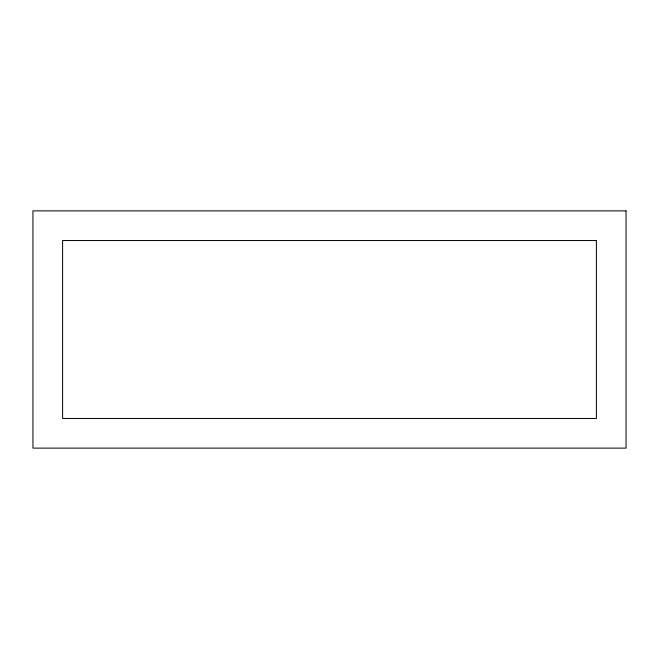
<?xml version="1.0" encoding="UTF-8"?>
<svg xmlns="http://www.w3.org/2000/svg" width="659" height="659" viewBox="0 0 659 659"><rect width="100%" height="100%" fill="white"/><g stroke="black" fill="none" stroke-linecap="round" stroke-linejoin="round"><path stroke-width="0.99" d="M626.05 210.88L32.95 210.88L32.95 448.12L626.05 448.12L626.05 210.88M596.395 240.535L62.605 240.535L62.605 418.465L596.395 418.465L596.395 240.535"/></g></svg>
